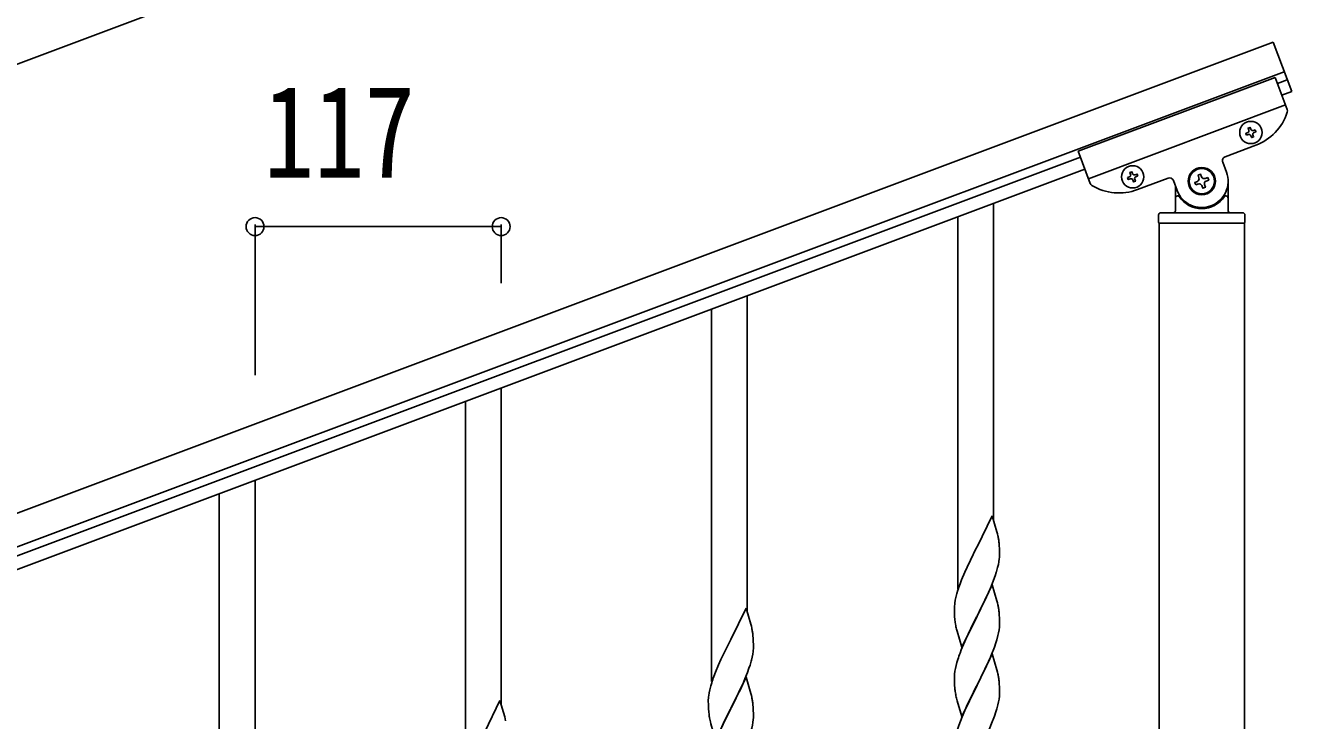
# Model space of a CAD drawing. Units: millimetres, scale not verified. Extents: x -4143 to 4140, y -2900 to 2898.
# Drawn here: x 946 to 1548, y 1491 to 1822 of the extents above; entities that cross this region are included whole.
import ezdxf
from ezdxf.enums import TextEntityAlignment as Align

# ---------------------------------------------------------------- set-up
doc = ezdxf.new("R2010")
doc.units = ezdxf.units.MM
doc.header["$LTSCALE"] = 10
doc.layers.add('0-3_YKK_A1', color=4, linetype='Continuous')
doc.layers.add('0-4_YKK_D', color=6, linetype='Continuous')
doc.styles.add('ＭＳ ゴシック', font='')
doc.styles.get('ＭＳ ゴシック').set_extended_font_data('MS Gothic')

msp = doc.modelspace()

# ---------------------------------------------------------------- linework, layer by layer
at = {"layer": '0-3_YKK_A1'}
for p, q in [((1538.85, 1813.58), (731.89, 1510.9)), ((1538.85, 1813.58), (1547.63, 1790.17)), ((1544.11, 1799.53), (737.16, 1496.86)), ((1446.13, 1761.78), (1539.76, 1796.89)), ((1539.76, 1796.89), (1545.49, 1781.62)), ((1540.84, 1794.03), (1545.52, 1795.79)), ((1542.94, 1788.41), (1547.63, 1790.17)), ((1451.05, 1748.67), (1544.68, 1783.79)), ((1527.06, 1769.72), (1526.16, 1769.38)), ((1529.42, 1771.63), (1530.31, 1771.97)), ((1516.01, 1759.15), (1530.52, 1764.59)), ((781.72, 1509.3), (1447.21, 1758.91)), ((1446.13, 1761.78), (1451.86, 1746.5)), ((783.83, 1503.68), (1449.31, 1753.29)), ((1516.59, 1751.89), (1514.84, 1756.57)), ((1470.54, 1749.55), (1469.64, 1749.21)), ((1473.57, 1749.66), (1474.47, 1750)), ((1474.34, 1743.52), (1488.85, 1748.96)), ((1491.43, 1747.79), (1493.18, 1743.11)), ((1503.27, 1746.19), (1502.03, 1745.72)), ((1506.51, 1748.81), (1507.75, 1749.28)), ((1517.39, 1733.5), (1517.39, 1747.5)), ((1492.39, 1745.23), (1492.39, 1733.5)), ((1493.39, 1740.5), (1493.66, 1740.5)), ((1516.39, 1740.5), (1516.11, 1740.5)), ((1405.89, 1586.44), (1405.89, 1736.99)), ((1388.89, 1553.52), (1388.89, 1730.6)), ((1484.39, 1731.5), (1484.39, 1728)), ((1485.39, 1732.5), (1524.39, 1732.5)), ((1525.39, 1731.5), (1525.39, 1728)), ((1484.64, 1727.5), (1525.14, 1727.5)), ((1484.64, 1093.85), (1484.64, 1727.5)), ((1484.89, 1727.5), (1524.89, 1727.5)), ((1525.14, 1093.85), (1525.14, 1727.5)), ((1288.89, 1542.46), (1288.89, 1693.02)), ((1271.89, 1509.54), (1271.89, 1686.63)), ((1171.89, 1498.48), (1171.89, 1649.04)), ((1154.89, 1465.56), (1154.89, 1642.65)), ((1054.89, 1454.5), (1054.89, 1605.06)), ((1037.89, 1421.59), (1037.89, 1598.67)), ((1387.69, 1504.96), (1387.83, 1503.98))]:
    msp.add_line(p, q, dxfattribs=at)
for points in [[(1526.16, 1769.38), (1525.82, 1770.28), (1526.72, 1770.62)], [(1527.28, 1771.86), (1526.94, 1772.75), (1527.84, 1773.09), (1528.18, 1772.19)], [(1530.31, 1771.97), (1530.65, 1771.07), (1529.75, 1770.73)], [(1529.19, 1769.5), (1529.53, 1768.6), (1528.63, 1768.26), (1528.29, 1769.16)], [(1472, 1751.12), (1471.66, 1752.02), (1470.77, 1751.68), (1471.1, 1750.78)], [(1469.64, 1749.21), (1469.98, 1748.31), (1470.88, 1748.65)], [(1472.11, 1748.09), (1472.45, 1747.19), (1473.35, 1747.53), (1473.01, 1748.42)], [(1474.47, 1750), (1474.14, 1750.9), (1473.24, 1750.56)], [(1502.03, 1745.72), (1501.57, 1746.96), (1502.8, 1747.42)], [(1503.57, 1749.12), (1503.11, 1750.36), (1504.35, 1750.82), (1504.81, 1749.59)], [(1506.2, 1745.88), (1506.66, 1744.64), (1505.43, 1744.18), (1504.97, 1745.41)], [(1507.75, 1749.28), (1508.21, 1748.04), (1506.97, 1747.58)], [(1405.29, 1588.46), (1398.06, 1573.6), (1397.72, 1572.93), (1394.9, 1567.29), (1393.34, 1564.01), (1392.23, 1561.54), (1390.76, 1558.02), (1389.99, 1555.99)], [(1408.02, 1578.92), (1407.8, 1579.86), (1407.55, 1580.82), (1405.29, 1588.46)], [(1408.76, 1569.14), (1408.78, 1569.94), (1408.78, 1571.08), (1408.73, 1572.81), (1408.67, 1574.06), (1408.56, 1575.47)], [(1407.87, 1563.79), (1408.2, 1565.2), (1408.47, 1566.57), (1408.66, 1567.88)], [(1388.32, 1534.48), (1388.57, 1533.52), (1390.84, 1525.88), (1398.06, 1540.73), (1398.23, 1541.06), (1399.95, 1544.45), (1401.45, 1547.51), (1402.57, 1549.85), (1403.68, 1552.3), (1404.75, 1554.81), (1405.95, 1557.85), (1406.68, 1559.86), (1407.17, 1561.36)], [(1388.96, 1552.98), (1388.52, 1551.51), (1388.03, 1549.6), (1387.74, 1548.22), (1387.52, 1546.89)], [(1405.29, 1555.6), (1398.06, 1540.73), (1397.9, 1540.4), (1395.11, 1534.87), (1393.79, 1532.1), (1393.34, 1531.14), (1391.59, 1527.17), (1390.56, 1524.64), (1389.99, 1523.12)], [(1408.02, 1546.06), (1407.8, 1546.99), (1407.55, 1547.95), (1405.29, 1555.6)], [(1288.29, 1544.48), (1281.06, 1529.62), (1280.72, 1528.95), (1277.9, 1523.31), (1276.34, 1520.03), (1275.23, 1517.56), (1273.76, 1514.04), (1272.99, 1512.01)], [(1291.02, 1534.94), (1290.8, 1535.88), (1290.55, 1536.84), (1288.29, 1544.48)], [(1387.39, 1545.61), (1387.35, 1544.8), (1387.34, 1544.4), (1387.36, 1542.54), (1387.39, 1541.53), (1387.44, 1540.59), (1387.54, 1539.15), (1387.69, 1537.83), (1387.83, 1536.84)], [(1388.32, 1501.61), (1388.64, 1500.41), (1390.84, 1493.01), (1398.06, 1507.87), (1398.23, 1508.2), (1399.95, 1511.58), (1401.45, 1514.64), (1402.57, 1516.99), (1404.11, 1520.43), (1404.96, 1522.44), (1406.33, 1525.99), (1407.01, 1527.99), (1407.47, 1529.47), (1407.99, 1531.4), (1408.3, 1532.79), (1408.54, 1534.15), (1408.7, 1535.44), (1408.76, 1536.27), (1408.78, 1537.07), (1408.78, 1538.22), (1408.73, 1539.94), (1408.67, 1541.19), (1408.56, 1542.6)], [(1291.76, 1525.16), (1291.78, 1525.96), (1291.78, 1527.1), (1291.73, 1528.83), (1291.67, 1530.08), (1291.56, 1531.49)], [(1290.87, 1519.81), (1291.2, 1521.22), (1291.47, 1522.59), (1291.66, 1523.9)], [(1271.32, 1490.5), (1271.57, 1489.54), (1273.84, 1481.9), (1281.06, 1496.75), (1281.23, 1497.08), (1282.95, 1500.47), (1284.45, 1503.53), (1285.57, 1505.87), (1286.68, 1508.32), (1287.75, 1510.83), (1288.95, 1513.87), (1289.68, 1515.88), (1290.17, 1517.38)], [(1405.29, 1522.72), (1398.06, 1507.87), (1397.72, 1507.19), (1394.9, 1501.55), (1393.56, 1498.75), (1392.23, 1495.81), (1390.96, 1492.79), (1390.17, 1490.76), (1389.45, 1488.74), (1388.66, 1486.26), (1388.14, 1484.34), (1387.83, 1482.94), (1387.59, 1481.59), (1387.43, 1480.29), (1387.37, 1479.46), (1387.34, 1478.66), (1387.36, 1476.8), (1387.39, 1475.79), (1387.44, 1474.85), (1387.52, 1473.69)], [(1388.96, 1520.12), (1388.52, 1518.65), (1388.14, 1517.21), (1387.83, 1515.81), (1387.59, 1514.46), (1387.43, 1513.16), (1387.37, 1512.33), (1387.34, 1511.53), (1387.36, 1509.67), (1387.39, 1508.66), (1387.44, 1507.72), (1387.52, 1506.56)], [(1408.02, 1513.18), (1407.8, 1514.12), (1407.55, 1515.08), (1405.29, 1522.72)], [(1288.29, 1511.62), (1281.06, 1496.75), (1280.9, 1496.42), (1278.11, 1490.89), (1276.79, 1488.12), (1276.34, 1487.16), (1274.59, 1483.19), (1273.56, 1480.66), (1272.99, 1479.14)], [(1291.02, 1502.08), (1290.8, 1503.01), (1290.55, 1503.97), (1288.29, 1511.62)], [(1271.96, 1509), (1271.52, 1507.53), (1271.03, 1505.62), (1270.74, 1504.24), (1270.52, 1502.91)], [(1388.32, 1468.74), (1388.57, 1467.79), (1388.64, 1467.54), (1390.84, 1460.14), (1398.06, 1475), (1398.23, 1475.33), (1401.01, 1480.87), (1402.12, 1483.17), (1402.79, 1484.6), (1404.11, 1487.56), (1404.96, 1489.58), (1406.33, 1493.12), (1407.01, 1495.12), (1407.47, 1496.6), (1407.99, 1498.53), (1408.3, 1499.92), (1408.54, 1501.28), (1408.7, 1502.57), (1408.76, 1503.4), (1408.78, 1504.2), (1408.78, 1505.35), (1408.73, 1507.07), (1408.67, 1508.32), (1408.56, 1509.73)], [(1171.29, 1500.51), (1164.06, 1485.65), (1163.72, 1484.98), (1160.9, 1479.34), (1159.34, 1476.05), (1158.23, 1473.59), (1156.76, 1470.06), (1155.99, 1468.03)], [(1174.02, 1490.97), (1173.8, 1491.91), (1173.55, 1492.86), (1171.29, 1500.51)], [(1270.39, 1501.63), (1270.35, 1500.82), (1270.34, 1500.42), (1270.36, 1498.56), (1270.39, 1497.55), (1270.44, 1496.61), (1270.54, 1495.17), (1270.69, 1493.85), (1270.83, 1492.86)], [(1271.32, 1457.63), (1271.64, 1456.43), (1273.84, 1449.03), (1281.06, 1463.89), (1281.23, 1464.22), (1282.95, 1467.6), (1284.45, 1470.66), (1285.57, 1473.01), (1287.11, 1476.45), (1287.96, 1478.46), (1289.33, 1482.01), (1290.01, 1484.01), (1290.47, 1485.49), (1290.99, 1487.42), (1291.3, 1488.81), (1291.54, 1490.17), (1291.7, 1491.46), (1291.76, 1492.29), (1291.78, 1493.09), (1291.78, 1494.24), (1291.73, 1495.96), (1291.67, 1497.21), (1291.56, 1498.62)]]:
    msp.add_lwpolyline(points, dxfattribs=at)
for centre, radius in [((1528.24, 1770.68), 5.3), ((1472.06, 1749.6), 5.3), ((1504.89, 1747.5), 6.5), ((1504.89, 1747.5), 6)]:
    msp.add_circle(centre, radius, dxfattribs=at)
for centre, radius, start, end in [((1521.74, 1788), 25, 290.56, 342.06005), ((1543.62, 1780.91), 2, 342.06005, 20.56), ((1526.38, 1771.52), 0.96, 290.56, 20.56), ((1527.39, 1768.82), 0.96, 20.56, 110.56), ((1529.08, 1772.53), 0.96, 200.56, 290.56), ((1530.09, 1769.83), 0.96, 110.56, 200.56), ((1516.71, 1757.27), 2, 110.56, 200.56), ((1504.89, 1747.5), 12.5, 200.56, 20.56), ((1453.74, 1747.2), 2, 200.56, 239.05995), ((1470.2, 1750.45), 0.96, 290.56, 20.56), ((1471.22, 1747.75), 0.96, 20.56, 110.56), ((1472.9, 1751.46), 0.96, 200.56, 290.56), ((1473.91, 1748.76), 0.96, 110.56, 200.56), ((1489.56, 1747.09), 2, 20.56, 110.56), ((1502.34, 1748.66), 1.32, 290.56, 20.56), ((1503.73, 1744.95), 1.32, 20.56, 110.56), ((1506.05, 1750.05), 1.32, 200.56, 290.56), ((1507.44, 1746.34), 1.32, 110.56, 200.56), ((1465.56, 1766.93), 25, 239.05995, 290.56), ((1493.39, 1739.5), 1, 90, 180), ((1493.66, 1740), 0.5, 33.74899, 90), ((1504.89, 1747.5), 13, 213.74899, 326.25101), ((1516.11, 1740), 0.5, 90, 146.25101), ((1516.39, 1739.5), 1, 0, 90), ((1485.39, 1731.5), 1, 90, 180), ((1484.89, 1728), 0.5, 180, 270), ((1491.39, 1733.5), 1, 270, 0), ((1518.39, 1733.5), 1, 180, 270), ((1524.39, 1731.5), 1, 0, 90), ((1524.89, 1728), 0.5, 270, 0), ((1366.55, 1570.21), 42.37, 9.56725, 11.859), ((1363.7, 1570.61), 45.12, 6.17603, 8.46779), ((1377.34, 1571.13), 31.49, 354.07159, 356.36334), ((1346.77, 1580.07), 63.23, 342.78424, 345.07599), ((1464.59, 1528.74), 79.42, 159.93435, 162.22611), ((1419.33, 1543), 32.04, 173.03232, 175.32407), ((1366.43, 1537.35), 42.49, 9.53591, 11.82766), ((1363.83, 1537.74), 45, 6.19632, 8.48807), ((1249.55, 1526.24), 42.37, 9.56725, 11.859), ((1447.2, 1547.91), 60.39, 190.55951, 192.85127), ((1246.7, 1526.63), 45.12, 6.17603, 8.46779), ((1260.34, 1527.16), 31.49, 354.07159, 356.36334), ((1464.59, 1495.87), 79.42, 159.93435, 162.22611), ((1229.77, 1536.09), 63.23, 342.78424, 345.07599), ((1347.59, 1484.76), 79.42, 159.93435, 162.22611), ((1366.55, 1504.47), 42.37, 9.56725, 11.859), ((1363.7, 1504.87), 45.12, 6.17603, 8.46779), ((1427.47, 1510.01), 40.1, 184.93791, 187.22967), ((1302.33, 1499.02), 32.04, 173.03232, 175.32407), ((1249.43, 1493.37), 42.49, 9.53591, 11.82766), ((1246.83, 1493.77), 45, 6.19632, 8.48807), ((1447.2, 1515.04), 60.39, 190.55951, 192.85127), ((1330.2, 1503.93), 60.39, 190.55951, 192.85127)]:
    msp.add_arc(centre, radius, start, end, dxfattribs=at)
at = {"layer": '0-4_YKK_D'}
for p, q in [((1468.61, 2000.84), (661.65, 1698.16)), ((1054.89, 1655.21), (1054.89, 1726.93)), ((1054.89, 1725.93), (1171.89, 1725.93)), ((1171.89, 1699.09), (1171.89, 1726.93))]:
    msp.add_line(p, q, dxfattribs=at)
for centre in [(1054.89, 1725.93), (1171.89, 1725.93)]:
    msp.add_circle(centre, 4.25, dxfattribs=at)

# ---------------------------------------------------------------- texts
at = {"layer": '0-4_YKK_D', "style": 'ＭＳ ゴシック', "width": 0.8}
msp.add_text('117', height=43.99, dxfattribs=at).set_placement((1058.99, 1735.93), align=Align.BOTTOM_LEFT)

doc.saveas('drawing.dxf')
